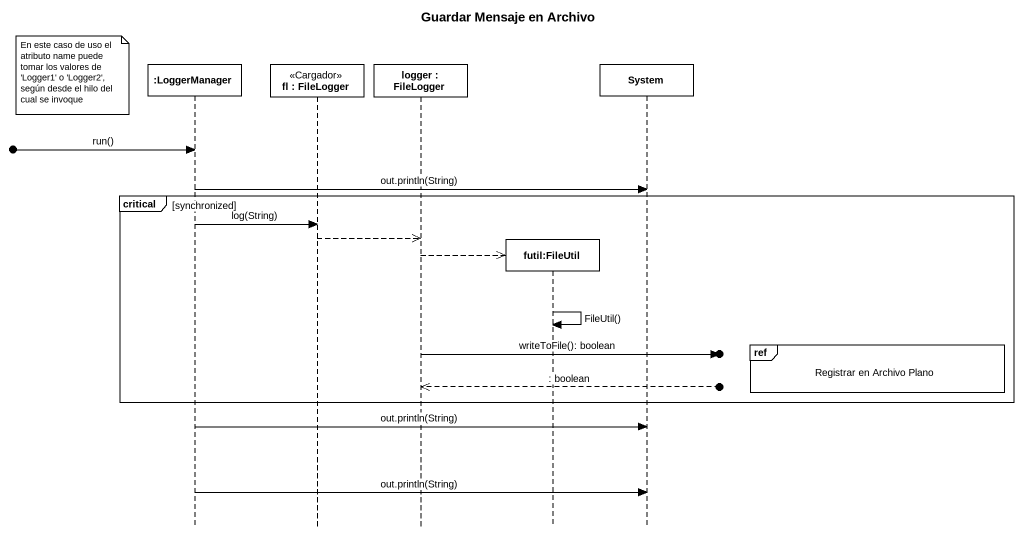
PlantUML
@startuml
title Guardar Mensaje en Archivo
hide footbox
participant ":LoggerManager" as LoggerManager
participant "fl : FileLogger" as fl <<Cargador>>
participant "logger : FileLogger" as logger
participant "futil:FileUtil" as futil_FileUtil
participant System

note left of LoggerManager : En este caso de uso el atributo name puede tomar los valores de 'Logger1' o 'Logger2', según desde el hilo del cual se invoque
[o-> LoggerManager : run()
LoggerManager -> System : out.println(String)
critical synchronized
  LoggerManager -> fl : log(String)
  fl -->> logger
  logger -->> futil_FileUtil **
  futil_FileUtil -> futil_FileUtil : FileUtil()
  ref over System : Registrar en Archivo Plano
  logger ->o] : writeToFile(): boolean
  logger <<--o] : : boolean
end
LoggerManager -> System : out.println(String)
LoggerManager -> System : out.println(String)
@enduml
